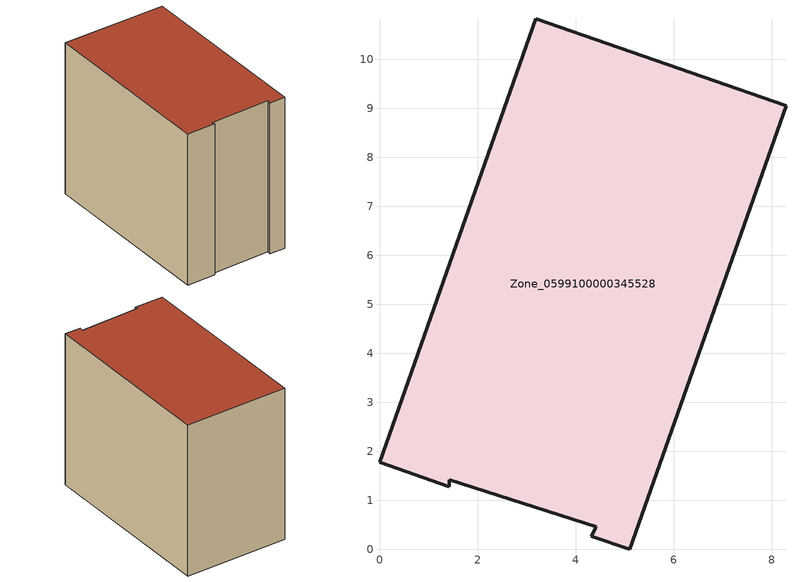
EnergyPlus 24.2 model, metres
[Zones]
Zone_0599100000345528
 floor ground (C_G): 1.42,1.28 0,1.78 3.19,10.83 8.29,9.05 5.1,0 4.32,0.27 4.42,0.47 1.42,1.43 z0
 wall outside (C_F): 3.19,10.83 0,1.78 1.42,1.28 1.42,1.43 4.42,0.47 4.32,0.27 5.1,0 8.29,9.05 3.19,10.83 z0:8.06
 roof outside (C_R): 0,1.78 1.42,1.28 1.42,1.43 4.42,0.47 4.32,0.27 5.1,0 8.29,9.05 3.19,10.83 z8.06
[BUILDING]
Pand.0599100000345528: North Axis=0; Terrain=City; Loads Convergence Tolerance Value=0.04; Temperature Convergence Tolerance Value=0.4; Solar Distribution=FullExterior; Maximum Number of Warmup Days=25; Minimum Number of Warmup Days=1
[Site:Location]
Rotterdam.The.Hague.AP_ZH_NLD Design_Conditions: Latitude=51.96; Longitude=4.45; Time Zone=1; Elevation=-4.5
[SITE:GROUNDTEMPERATURE:BUILDINGSURFACE]
18, 18, 18, 18, 18, 18, 18, 18, 18, 18, 18, 18
[MATERIAL] Thermal Absorptance=0.9; Solar Absorptance=0.7; Visible Absorptance=0.7
Name | Roughness | Thickness | Conductivity | Density | Specific Heat
G.TI.1992-2005 | MediumSmooth | 0.15 | 0.06 | 540 | 1210
F.TI.1992-2005 | Rough | 0.3 | 0.12 | 1920 | 840
R.TI.1992-2005 | MediumRough | 0.2 | 0.08 | 1500 | 1000
[CONSTRUCTION]
C_G: G.TI.1992-2005
C_F: F.TI.1992-2005
C_R: R.TI.1992-2005
[ZONE]
Zone_0599100000345528: Type=1; Multiplier=1; Ceiling Height=Autocalculate; Volume=Autocalculate; Floor Area=autocalculate; Part of Total Floor Area=Yes
[ZONEINFILTRATION:DESIGNFLOWRATE]
Infil_Zone_0599100000345528: Zone or ZoneList or Space or SpaceList=Zone_0599100000345528; Schedule=AlwaysOn; Design Flow Rate Calculation Method=Flow/Area; Flow Rate per Floor Area=0.0015; Constant Term Coefficient=1; Temperature Term Coefficient=0; Velocity Term Coefficient=0; Velocity Squared Term Coefficient=0
[HVACTEMPLATE:ZONE:IDEALLOADSAIRSYSTEM]
Zone_0599100000345528: Maximum Heating Supply Air Temperature=50; Minimum Cooling Supply Air Temperature=13; Maximum Heating Supply Air Humidity Ratio=0.0156; Minimum Cooling Supply Air Humidity Ratio=0.0077; Heating Limit=NoLimit; Cooling Limit=NoLimit; Dehumidification Control Type=ConstantSensibleHeatRatio; Cooling Sensible Heat Ratio=0.7; Dehumidification Setpoint=60; Humidification Control Type=None; Humidification Setpoint=30; Outdoor Air Method=None; Outdoor Air Flow Rate per Person=0.00944; Outdoor Air Flow Rate per Zone Floor Area=0; Outdoor Air Flow Rate per Zone=0; Demand Controlled Ventilation Type=None; Outdoor Air Economizer Type=NoEconomizer; Heat Recovery Type=None; Sensible Heat Recovery Effectiveness=0.7; Latent Heat Recovery Effectiveness=0.65
[ZONECONTROL:THERMOSTAT]
ThermostatControl_Zone_0599100000345528: Zone or ZoneList=Zone_0599100000345528; Control Type Schedule=DualSetpointControlType; Control 1=Thermostat_Zone_0599100000345528; Temperature Difference Between Cutout And Setpoint=0
[THERMOSTATSETPOINT:DUALSETPOINT]
Thermostat_Zone_0599100000345528: Heating Setpoint Temperature Schedule=HeatingSetpoint_Zone_0599100000345528; Cooling Setpoint Temperature Schedule=CoolingSetpoint_Zone_0599100000345528
[SCHEDULE:COMPACT]
HeatingSetpoint_Zone_0599100000345528: Through: 12/31, For: AllDays, Until: 24:00, 21
CoolingSetpoint_Zone_0599100000345528: Through: 12/31, For: AllDays, Until: 24:00, 24
DualSetpointControlType: Through: 12/31, For: AllDays, Until: 24:00, 4
AlwaysOn: Through: 12/31, For: AllDays, Until: 24:00, 1
